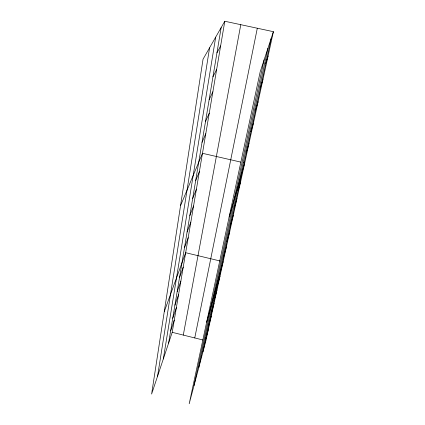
<?xml version="1.0" encoding="UTF-8"?>
<svg xmlns="http://www.w3.org/2000/svg" width="425" height="425" viewBox="0 0 425 425"><rect width="100%" height="100%" fill="white"/><g stroke="black" fill="none" stroke-linecap="round" stroke-linejoin="round"><path stroke-width="0.64" d="M157.558 376.231L209.573 47.807M163.322 358.944L215.698 37.118M168.597 343.134L221.149 27.614M224.798 21.25L203.049 59.181L151.603 394.087L172.205 332.313L224.798 21.25L273.397 31.684L205.902 340.728L189.194 403.75L260.206 71.713L273.397 31.684M183.297 335.086L240.778 24.682M194.756 337.944L257.306 28.225M194.023 385.533L264.164 59.702M198.698 367.891L267.883 48.418M202.975 351.767L271.187 38.393M208.34 327.112L211.257 316.211M205.61 339.655L208.532 328.679M211.167 314.123L214.072 303.307M214.099 300.656L216.994 289.94M217.138 286.694L220.017 276.091M206.646 322.161L223.157 261.731M223.571 257.146L226.408 246.824M226.977 241.501L229.792 231.349M230.52 225.229L233.304 215.268M234.207 208.292L236.953 198.539M238.048 190.644L240.757 181.135M229.112 217.095L244.72 162.998L243.445 162.711M246.362 152.442L248.976 143.512M250.872 131.734L253.422 123.149M255.59 110.048L258.071 101.857M260.541 87.316L262.942 79.56M265.731 63.458L268.048 56.196M170.632 330.921L174.261 320.163M172.736 318.272L176.386 307.599M174.919 305.177L178.585 294.594M177.177 291.603L180.859 281.127M179.525 277.53L183.218 267.171M164.262 311.663L185.667 252.705L220.054 260.982M184.482 247.754L188.206 237.692M187.106 231.997L190.841 222.105M189.837 215.602L193.577 205.913M192.679 198.544L196.424 189.072M195.638 180.774L199.383 171.551M180.551 205.642L202.47 153.303L240.906 162.127M202.045 142.322L205.785 133.694M205.514 121.481L209.249 113.209M209.148 99.668L212.872 91.795M212.957 76.803L216.66 69.376M216.952 52.812L220.633 45.889M172.205 332.313L202.805 339.957"/></g></svg>
